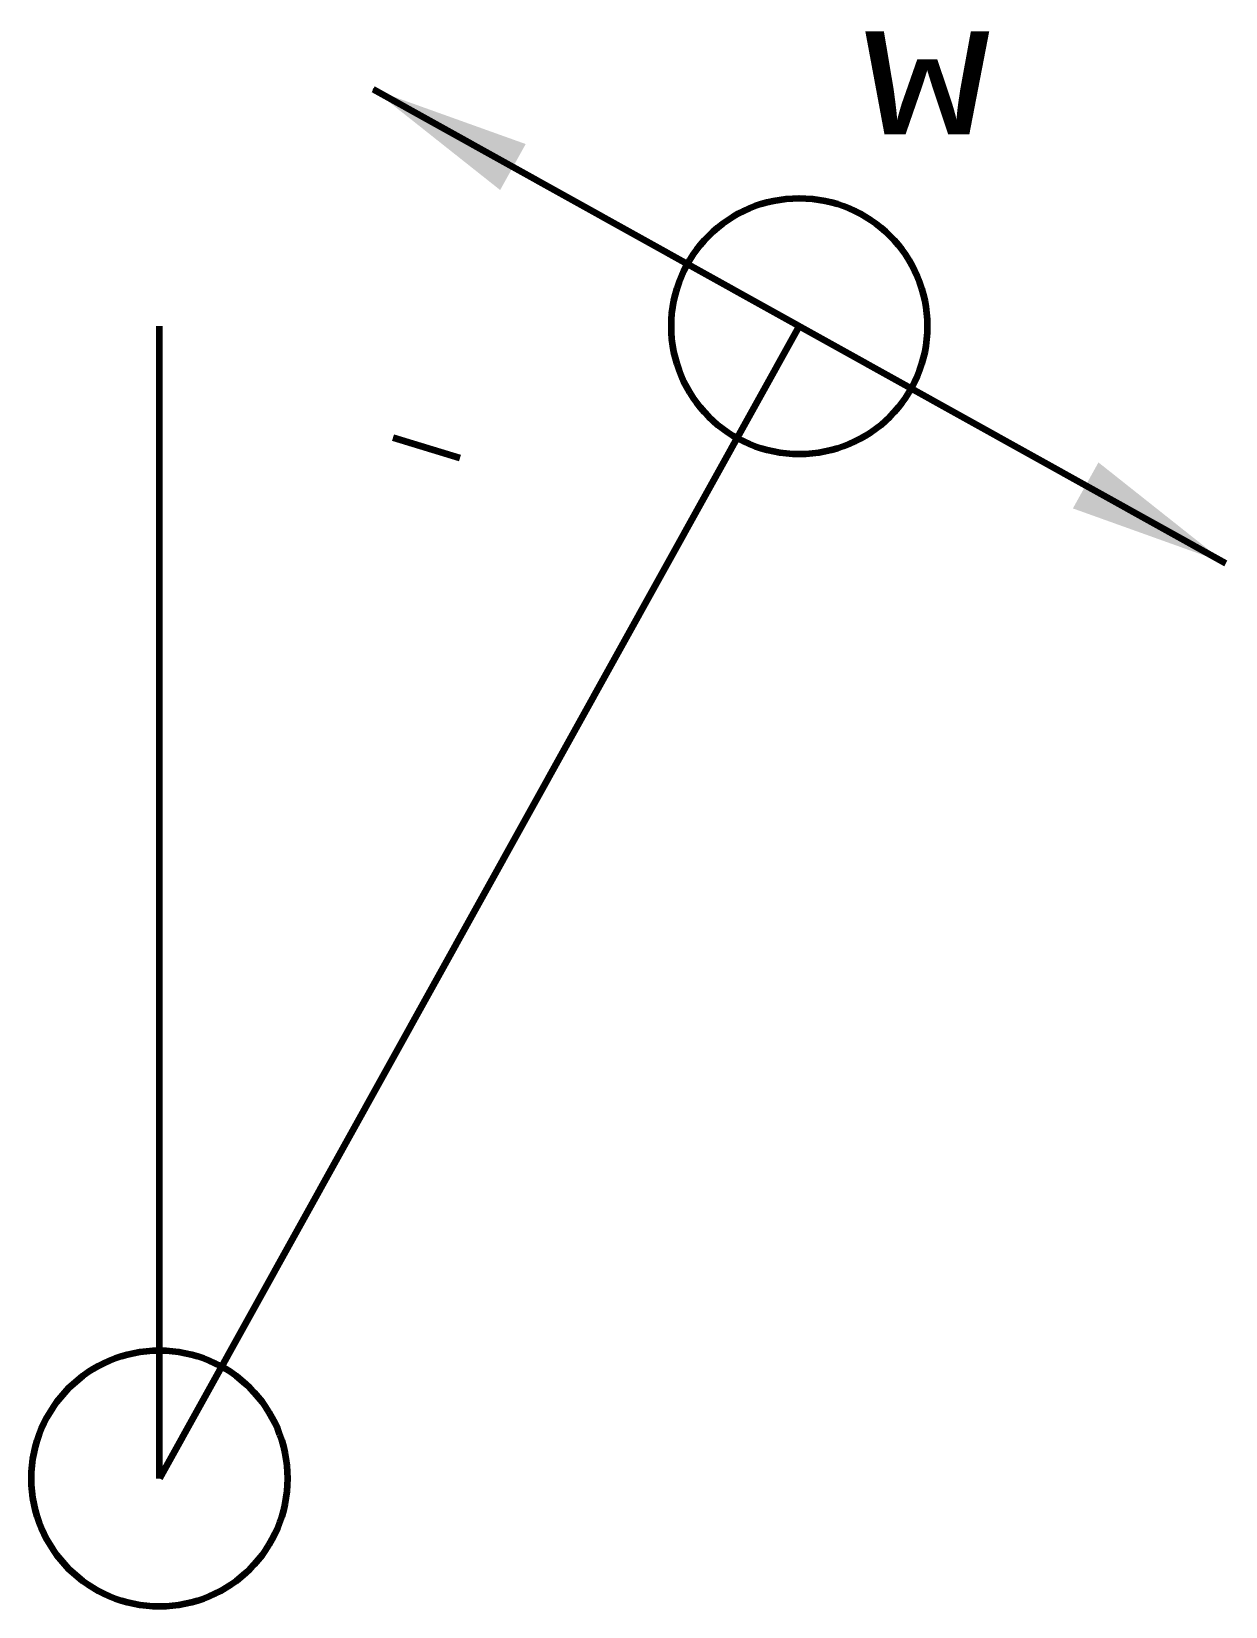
# Model space of a CAD drawing. Header units: centimetres. Extents: x -2 to 16.7, y 0 to 24.6.
import ezdxf

# ---------------------------------------------------------------- set-up
doc = ezdxf.new("R2010")
doc.units = ezdxf.units.CM
doc.layers.get('0').update_dxf_attribs({"lineweight": 25})
doc.styles.add('textstyle3', font='')
doc.styles.get('textstyle3').set_extended_font_data('CourierCad')
doc.dimstyles.new('QCADDimStyle', dxfattribs={"dimtxt": 2.5, "dimasz": 2.5, "dimexe": 1.25, "dimexo": 0.625, "dimtad": 1, "dimtoh": 1, "dimdec": 4, "dimdsep": 46, "dimtxsty": 'Standard', "dimcen": 0.09, "dimadec": 0, "dimazin": 2, "dimtfac": 1, "dimtdec": 4, "dimtofl": 0, "dimtmove": 2, "dimatfit": 3, "dimfxl": 1, "dimtolj": 1, "dimtzin": 0, "dimarcsym": 0})

msp = doc.modelspace()

# ---------------------------------------------------------------- linework, layer by layer
at = {"lineweight": 211}
for p, q in [((3.339, 23.701), (16.661, 16.299)), ((10, 20), (0, 2)), ((0, 2), (0, 20)), ((3.652, 18.26), (4.695, 17.946))]:
    msp.add_line(p, q, dxfattribs=at)
for centre in [(10, 20), (0, 2)]:
    msp.add_circle(centre, 2, dxfattribs=at)

# ---------------------------------------------------------------- texts
at = {"lineweight": 211, "insert": (12, 24), "char_height": 2, "attachment_point": 5, "style": 'textstyle3'}
msp.add_mtext('w', dxfattribs=at)

# ---------------------------------------------------------------- leaders
at = {"lineweight": 211}
for points in [[(3.339, 23.701), (16.661, 16.299)], [(16.661, 16.299), (3.339, 23.701)]]:
    msp.add_leader(points, dimstyle='QCADDimStyle', dxfattribs=at)

doc.saveas('drawing.dxf')
